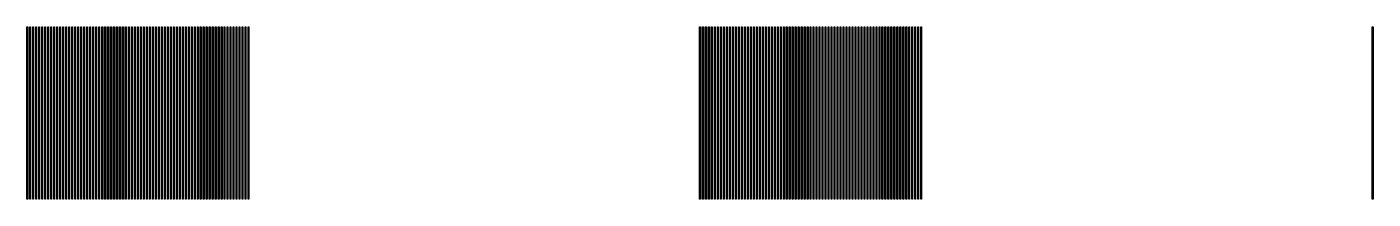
# Model space of a CAD drawing. Extents: x -25 to 122, y -49 to 104.
# Drawn here: x 48.93 to 67.28, y 8 to 10.34 of the extents above; entities that cross this region are included whole.
import ezdxf

# ---------------------------------------------------------------- set-up
doc = ezdxf.new("R2010")
doc.units = 0

msp = doc.modelspace()

# ---------------------------------------------------------------- linework, layer by layer
for p, q in [((48.9273, 7.99915), (48.9273, 10.3428)), ((48.9273, 10.3428), (48.9375, 10.3428)), ((48.9375, 10.3428), (48.9375, 7.99915)), ((48.968, 7.99915), (48.968, 10.3428)), ((48.968, 10.3428), (48.9782, 10.3428)), ((48.9782, 10.3428), (48.9782, 7.99915)), ((49.0088, 7.99915), (49.0088, 10.3428)), ((49.0088, 10.3428), (49.019, 10.3428)), ((49.019, 10.3428), (49.019, 7.99915)), ((49.0496, 7.99915), (49.0496, 10.3428)), ((49.0496, 10.3428), (49.0598, 10.3428)), ((49.0598, 10.3428), (49.0598, 7.99915)), ((49.0903, 7.99915), (49.0903, 10.3428)), ((49.0903, 10.3428), (49.1005, 10.3428)), ((49.1005, 10.3428), (49.1005, 7.99915)), ((49.1311, 7.99915), (49.1311, 10.3428)), ((49.1311, 10.3428), (49.1413, 10.3428)), ((49.1413, 10.3428), (49.1413, 7.99915)), ((49.1718, 7.99915), (49.1718, 10.3428)), ((49.1718, 10.3428), (49.182, 10.3428)), ((49.182, 10.3428), (49.182, 7.99915)), ((49.2126, 7.99915), (49.2126, 10.3428)), ((49.2126, 10.3428), (49.2228, 10.3428)), ((49.2228, 10.3428), (49.2228, 7.99915)), ((49.2534, 7.99915), (49.2534, 10.3428)), ((49.2534, 10.3428), (49.2635, 10.3428)), ((49.2635, 10.3428), (49.2635, 7.99915)), ((49.2941, 7.99915), (49.2941, 10.3428)), ((49.2941, 10.3428), (49.3043, 10.3428)), ((49.3043, 10.3428), (49.3043, 7.99915)), ((49.3349, 7.99915), (49.3349, 10.3428)), ((49.3349, 10.3428), (49.3451, 10.3428)), ((49.3451, 10.3428), (49.3451, 7.99915)), ((49.3756, 7.99915), (49.3756, 10.3428)), ((49.3756, 10.3428), (49.3858, 10.3428)), ((49.3858, 10.3428), (49.3858, 7.99915)), ((49.4164, 7.99915), (49.4164, 10.3428)), ((49.4164, 10.3428), (49.4266, 10.3428)), ((49.4266, 10.3428), (49.4266, 7.99915)), ((49.4572, 7.99915), (49.4572, 10.3428)), ((49.4572, 10.3428), (49.4674, 10.3428)), ((49.4674, 10.3428), (49.4674, 7.99915)), ((49.4979, 7.99915), (49.4979, 10.3428)), ((49.4979, 10.3428), (49.5081, 10.3428)), ((49.5081, 10.3428), (49.5081, 7.99915)), ((49.5387, 7.99915), (49.5387, 10.3428)), ((49.5387, 10.3428), (49.5489, 10.3428)), ((49.5489, 10.3428), (49.5489, 7.99915)), ((49.5795, 7.99915), (49.5795, 10.3428)), ((49.5795, 10.3428), (49.5896, 10.3428)), ((49.5896, 10.3428), (49.5896, 7.99915)), ((49.6202, 7.99915), (49.6202, 10.3428)), ((49.6202, 10.3428), (49.6304, 10.3428)), ((49.6304, 10.3428), (49.6304, 7.99915)), ((49.661, 7.99915), (49.661, 10.3428)), ((49.661, 10.3428), (49.6712, 10.3428)), ((49.6712, 10.3428), (49.6712, 7.99915)), ((49.7017, 7.99915), (49.7017, 10.3428)), ((49.7017, 10.3428), (49.7119, 10.3428)), ((49.7119, 10.3428), (49.7119, 7.99915)), ((49.7425, 7.99915), (49.7425, 10.3428)), ((49.7425, 10.3428), (49.7527, 10.3428)), ((49.7527, 10.3428), (49.7527, 7.99915)), ((49.7832, 7.99915), (49.7832, 10.3428)), ((49.7832, 10.3428), (49.7934, 10.3428)), ((49.7934, 10.3428), (49.7934, 7.99915)), ((49.824, 7.99915), (49.824, 10.3428)), ((49.824, 10.3428), (49.8342, 10.3428)), ((49.8342, 10.3428), (49.8342, 7.99915)), ((49.8648, 7.99915), (49.8648, 10.3428)), ((49.8648, 10.3428), (49.875, 10.3428)), ((49.875, 10.3428), (49.875, 7.99915)), ((49.9055, 7.99915), (49.9055, 10.3428)), ((49.9055, 10.3428), (49.9157, 10.3428)), ((49.9157, 10.3428), (49.9157, 7.99915)), ((49.9463, 7.99915), (49.9463, 10.3428)), ((49.9463, 10.3428), (49.9565, 10.3428)), ((49.9565, 10.3428), (49.9565, 7.99915)), ((49.987, 7.99915), (49.987, 10.3428)), ((49.987, 10.3428), (49.9972, 10.3428)), ((49.9972, 10.3428), (49.9972, 7.99915)), ((50.0278, 7.99915), (50.0278, 10.3428)), ((50.0278, 10.3428), (50.038, 10.3428)), ((50.038, 10.3428), (50.038, 7.99915)), ((50.0686, 7.99915), (50.0686, 10.3428)), ((50.0686, 10.3428), (50.0788, 10.3428)), ((50.0788, 10.3428), (50.0788, 7.99915)), ((50.1093, 7.99915), (50.1093, 10.3428)), ((50.1093, 10.3428), (50.1195, 10.3428)), ((50.1195, 10.3428), (50.1195, 7.99915)), ((50.1501, 7.99915), (50.1501, 10.3428)), ((50.1501, 10.3428), (50.1603, 10.3428)), ((50.1603, 10.3428), (50.1603, 7.99915)), ((50.1908, 7.99915), (50.1908, 10.3428)), ((50.1908, 10.3428), (50.201, 10.3428)), ((50.201, 10.3428), (50.201, 7.99915)), ((50.2316, 7.99915), (50.2316, 10.3428)), ((50.2316, 10.3428), (50.2418, 10.3428)), ((50.2418, 10.3428), (50.2418, 7.99915)), ((50.2724, 7.99915), (50.2724, 10.3428)), ((50.2724, 10.3428), (50.2825, 10.3428)), ((50.2825, 10.3428), (50.2825, 7.99915)), ((50.3131, 7.99915), (50.3131, 10.3428)), ((50.3131, 10.3428), (50.3233, 10.3428)), ((50.3233, 10.3428), (50.3233, 7.99915)), ((50.3539, 7.99915), (50.3539, 10.3428)), ((50.3539, 10.3428), (50.3641, 10.3428)), ((50.3641, 10.3428), (50.3641, 7.99915)), ((50.3946, 7.99915), (50.3946, 10.3428)), ((50.3946, 10.3428), (50.4048, 10.3428)), ((50.4048, 10.3428), (50.4048, 7.99915)), ((50.4354, 7.99915), (50.4354, 10.3428)), ((50.4354, 10.3428), (50.4456, 10.3428)), ((50.4456, 10.3428), (50.4456, 7.99915)), ((50.4762, 7.99915), (50.4762, 10.3428)), ((50.4762, 10.3428), (50.4863, 10.3428)), ((50.4863, 10.3428), (50.4863, 7.99915)), ((50.5169, 7.99915), (50.5169, 10.3428)), ((50.5169, 10.3428), (50.5271, 10.3428)), ((50.5271, 10.3428), (50.5271, 7.99915)), ((50.5577, 7.99915), (50.5577, 10.3428)), ((50.5577, 10.3428), (50.5679, 10.3428)), ((50.5679, 10.3428), (50.5679, 7.99915)), ((50.5984, 7.99915), (50.5984, 10.3428)), ((50.5984, 10.3428), (50.6086, 10.3428)), ((50.6086, 10.3428), (50.6086, 7.99915)), ((50.6392, 7.99915), (50.6392, 10.3428)), ((50.6392, 10.3428), (50.6494, 10.3428)), ((50.6494, 10.3428), (50.6494, 7.99915)), ((50.6799, 7.99915), (50.6799, 10.3428)), ((50.6799, 10.3428), (50.6901, 10.3428)), ((50.6901, 10.3428), (50.6901, 7.99915)), ((50.7207, 7.99915), (50.7207, 10.3428)), ((50.7207, 10.3428), (50.7309, 10.3428)), ((50.7309, 10.3428), (50.7309, 7.99915)), ((50.7615, 7.99915), (50.7615, 10.3428)), ((50.7615, 10.3428), (50.7717, 10.3428)), ((50.7717, 10.3428), (50.7717, 7.99915)), ((50.8022, 7.99915), (50.8022, 10.3428)), ((50.8022, 10.3428), (50.8124, 10.3428)), ((50.8124, 10.3428), (50.8124, 7.99915)), ((50.843, 7.99915), (50.843, 10.3428)), ((50.843, 10.3428), (50.8532, 10.3428)), ((50.8532, 10.3428), (50.8532, 7.99915)), ((50.8838, 7.99915), (50.8838, 10.3428)), ((50.8838, 10.3428), (50.8939, 10.3428)), ((50.8939, 10.3428), (50.8939, 7.99915)), ((50.9245, 7.99915), (50.9245, 10.3428)), ((50.9245, 10.3428), (50.9347, 10.3428)), ((50.9347, 10.3428), (50.9347, 7.99915)), ((50.9653, 7.99915), (50.9653, 10.3428)), ((50.9653, 10.3428), (50.9755, 10.3428)), ((50.9755, 10.3428), (50.9755, 7.99915)), ((51.006, 7.99915), (51.006, 10.3428)), ((51.006, 10.3428), (51.0162, 10.3428)), ((51.0162, 10.3428), (51.0162, 7.99915)), ((51.0468, 7.99915), (51.0468, 10.3428)), ((51.0468, 10.3428), (51.057, 10.3428)), ((51.057, 10.3428), (51.057, 7.99915)), ((51.0876, 7.99915), (51.0876, 10.3428)), ((51.0876, 10.3428), (51.0977, 10.3428)), ((51.0977, 10.3428), (51.0977, 7.99915)), ((51.1283, 7.99915), (51.1283, 10.3428)), ((51.1283, 10.3428), (51.1385, 10.3428)), ((51.1385, 10.3428), (51.1385, 7.99915)), ((51.1691, 7.99915), (51.1691, 10.3428)), ((51.1691, 10.3428), (51.1793, 10.3428)), ((51.1793, 10.3428), (51.1793, 7.99915)), ((51.2098, 7.99915), (51.2098, 10.3428)), ((51.2098, 10.3428), (51.22, 10.3428)), ((51.22, 10.3428), (51.22, 7.99915)), ((51.2506, 7.99915), (51.2506, 10.3428)), ((51.2506, 10.3428), (51.2608, 10.3428)), ((51.2608, 10.3428), (51.2608, 7.99915)), ((51.2914, 7.99915), (51.2914, 10.3428)), ((51.2914, 10.3428), (51.3015, 10.3428)), ((51.3015, 10.3428), (51.3015, 7.99915)), ((51.3321, 7.99915), (51.3321, 10.3428)), ((51.3321, 10.3428), (51.3423, 10.3428)), ((51.3423, 10.3428), (51.3423, 7.99915)), ((51.3729, 7.99915), (51.3729, 10.3428)), ((51.3729, 10.3428), (51.3831, 10.3428)), ((51.3831, 10.3428), (51.3831, 7.99915)), ((51.4136, 7.99915), (51.4136, 10.3428)), ((51.4136, 10.3428), (51.4238, 10.3428)), ((51.4238, 10.3428), (51.4238, 7.99915)), ((51.4544, 7.99915), (51.4544, 10.3428)), ((51.4544, 10.3428), (51.4646, 10.3428)), ((51.4646, 10.3428), (51.4646, 7.99915)), ((51.4951, 7.99915), (51.4951, 10.3428)), ((51.4951, 10.3428), (51.5053, 10.3428)), ((51.5053, 10.3428), (51.5053, 7.99915)), ((51.5359, 7.99915), (51.5359, 10.3428)), ((51.5359, 10.3428), (51.5461, 10.3428)), ((51.5461, 10.3428), (51.5461, 7.99915)), ((51.5767, 7.99915), (51.5767, 10.3428)), ((51.5767, 10.3428), (51.5869, 10.3428)), ((51.5869, 10.3428), (51.5869, 7.99915)), ((51.6174, 7.99915), (51.6174, 10.3428)), ((51.6174, 10.3428), (51.6276, 10.3428)), ((51.6276, 10.3428), (51.6276, 7.99915)), ((51.6582, 7.99915), (51.6582, 10.3428)), ((51.6582, 10.3428), (51.6684, 10.3428)), ((51.6684, 10.3428), (51.6684, 7.99915)), ((51.6989, 7.99915), (51.6989, 10.3428)), ((51.6989, 10.3428), (51.7091, 10.3428)), ((51.7091, 10.3428), (51.7091, 7.99915)), ((51.7397, 7.99915), (51.7397, 10.3428)), ((51.7397, 10.3428), (51.7499, 10.3428)), ((51.7499, 10.3428), (51.7499, 7.99915)), ((51.7805, 7.99915), (51.7805, 10.3428)), ((51.7805, 10.3428), (51.7907, 10.3428)), ((51.7907, 10.3428), (51.7907, 7.99915)), ((51.8212, 7.99915), (51.8212, 10.3428)), ((51.8212, 10.3428), (51.8314, 10.3428)), ((51.8314, 10.3428), (51.8314, 7.99915)), ((51.862, 7.99915), (51.862, 10.3428)), ((51.862, 10.3428), (51.8722, 10.3428)), ((51.8722, 10.3428), (51.8722, 7.99915)), ((51.9028, 7.99915), (51.9028, 10.3428)), ((51.9028, 10.3428), (51.9129, 10.3428)), ((51.9129, 10.3428), (51.9129, 7.99915)), ((51.9435, 7.99915), (51.9435, 10.3428)), ((51.9435, 10.3428), (51.9537, 10.3428)), ((51.9537, 10.3428), (51.9537, 7.99915)), ((58.0983, 7.99915), (58.0983, 10.3428)), ((58.0983, 10.3428), (58.1085, 10.3428)), ((58.1085, 10.3428), (58.1085, 7.99915)), ((58.139, 7.99915), (58.139, 10.3428)), ((58.139, 10.3428), (58.1492, 10.3428)), ((58.1492, 10.3428), (58.1492, 7.99915)), ((58.1798, 7.99915), (58.1798, 10.3428)), ((58.1798, 10.3428), (58.19, 10.3428)), ((58.19, 10.3428), (58.19, 7.99915)), ((58.2206, 7.99915), (58.2206, 10.3428)), ((58.2206, 10.3428), (58.2308, 10.3428)), ((58.2308, 10.3428), (58.2308, 7.99915)), ((58.2613, 7.99915), (58.2613, 10.3428)), ((58.2613, 10.3428), (58.2715, 10.3428)), ((58.2715, 10.3428), (58.2715, 7.99915)), ((58.3021, 7.99915), (58.3021, 10.3428)), ((58.3021, 10.3428), (58.3123, 10.3428)), ((58.3123, 10.3428), (58.3123, 7.99915)), ((58.3428, 7.99915), (58.3428, 10.3428)), ((58.3428, 10.3428), (58.353, 10.3428)), ((58.353, 10.3428), (58.353, 7.99915)), ((58.3836, 7.99915), (58.3836, 10.3428)), ((58.3836, 10.3428), (58.3938, 10.3428)), ((58.3938, 10.3428), (58.3938, 7.99915)), ((58.4244, 7.99915), (58.4244, 10.3428)), ((58.4244, 10.3428), (58.4346, 10.3428)), ((58.4346, 10.3428), (58.4346, 7.99915)), ((58.4651, 7.99915), (58.4651, 10.3428)), ((58.4651, 10.3428), (58.4753, 10.3428)), ((58.4753, 10.3428), (58.4753, 7.99915)), ((58.5059, 7.99915), (58.5059, 10.3428)), ((58.5059, 10.3428), (58.5161, 10.3428)), ((58.5161, 10.3428), (58.5161, 7.99915)), ((58.5466, 7.99915), (58.5466, 10.3428)), ((58.5466, 10.3428), (58.5568, 10.3428)), ((58.5568, 10.3428), (58.5568, 7.99915)), ((58.5874, 7.99915), (58.5874, 10.3428)), ((58.5874, 10.3428), (58.5976, 10.3428)), ((58.5976, 10.3428), (58.5976, 7.99915)), ((58.6282, 7.99915), (58.6282, 10.3428)), ((58.6282, 10.3428), (58.6384, 10.3428)), ((58.6384, 10.3428), (58.6384, 7.99915)), ((58.6689, 7.99915), (58.6689, 10.3428)), ((58.6689, 10.3428), (58.6791, 10.3428)), ((58.6791, 10.3428), (58.6791, 7.99915)), ((58.7097, 7.99915), (58.7097, 10.3428)), ((58.7097, 10.3428), (58.7199, 10.3428)), ((58.7199, 10.3428), (58.7199, 7.99915)), ((58.7505, 7.99915), (58.7505, 10.3428)), ((58.7505, 10.3428), (58.7606, 10.3428)), ((58.7606, 10.3428), (58.7606, 7.99915)), ((58.7912, 7.99915), (58.7912, 10.3428)), ((58.7912, 10.3428), (58.8014, 10.3428)), ((58.8014, 10.3428), (58.8014, 7.99915)), ((58.832, 7.99915), (58.832, 10.3428)), ((58.832, 10.3428), (58.8422, 10.3428)), ((58.8422, 10.3428), (58.8422, 7.99915)), ((58.8727, 7.99915), (58.8727, 10.3428)), ((58.8727, 10.3428), (58.8829, 10.3428)), ((58.8829, 10.3428), (58.8829, 7.99915)), ((58.9135, 7.99915), (58.9135, 10.3428)), ((58.9135, 10.3428), (58.9237, 10.3428)), ((58.9237, 10.3428), (58.9237, 7.99915)), ((58.9543, 7.99915), (58.9543, 10.3428)), ((58.9543, 10.3428), (58.9644, 10.3428)), ((58.9644, 10.3428), (58.9644, 7.99915)), ((58.995, 7.99915), (58.995, 10.3428)), ((58.995, 10.3428), (59.0052, 10.3428)), ((59.0052, 10.3428), (59.0052, 7.99915)), ((59.0358, 7.99915), (59.0358, 10.3428)), ((59.0358, 10.3428), (59.046, 10.3428)), ((59.046, 10.3428), (59.046, 7.99915)), ((59.0765, 7.99915), (59.0765, 10.3428)), ((59.0765, 10.3428), (59.0867, 10.3428)), ((59.0867, 10.3428), (59.0867, 7.99915)), ((59.1173, 7.99915), (59.1173, 10.3428)), ((59.1173, 10.3428), (59.1275, 10.3428)), ((59.1275, 10.3428), (59.1275, 7.99915)), ((59.1581, 7.99915), (59.1581, 10.3428)), ((59.1581, 10.3428), (59.1682, 10.3428)), ((59.1682, 10.3428), (59.1682, 7.99915)), ((59.1988, 7.99915), (59.1988, 10.3428)), ((59.1988, 10.3428), (59.209, 10.3428)), ((59.209, 10.3428), (59.209, 7.99915)), ((59.2396, 7.99915), (59.2396, 10.3428)), ((59.2396, 10.3428), (59.2498, 10.3428)), ((59.2498, 10.3428), (59.2498, 7.99915)), ((59.2803, 7.99915), (59.2803, 10.3428)), ((59.2803, 10.3428), (59.2905, 10.3428)), ((59.2905, 10.3428), (59.2905, 7.99915)), ((59.3211, 7.99915), (59.3211, 10.3428)), ((59.3211, 10.3428), (59.3313, 10.3428)), ((59.3313, 10.3428), (59.3313, 7.99915)), ((59.3618, 7.99915), (59.3618, 10.3428)), ((59.3618, 10.3428), (59.372, 10.3428)), ((59.372, 10.3428), (59.372, 7.99915)), ((59.4026, 7.99915), (59.4026, 10.3428)), ((59.4026, 10.3428), (59.4128, 10.3428)), ((59.4128, 10.3428), (59.4128, 7.99915)), ((59.4434, 7.99915), (59.4434, 10.3428)), ((59.4434, 10.3428), (59.4536, 10.3428)), ((59.4536, 10.3428), (59.4536, 7.99915)), ((59.4841, 7.99915), (59.4841, 10.3428)), ((59.4841, 10.3428), (59.4943, 10.3428)), ((59.4943, 10.3428), (59.4943, 7.99915)), ((59.5249, 7.99915), (59.5249, 10.3428)), ((59.5249, 10.3428), (59.5351, 10.3428)), ((59.5351, 10.3428), (59.5351, 7.99915)), ((59.5656, 7.99915), (59.5656, 10.3428)), ((59.5656, 10.3428), (59.5758, 10.3428)), ((59.5758, 10.3428), (59.5758, 7.99915)), ((59.6064, 7.99915), (59.6064, 10.3428)), ((59.6064, 10.3428), (59.6166, 10.3428)), ((59.6166, 10.3428), (59.6166, 7.99915)), ((59.6471, 7.99915), (59.6471, 10.3428)), ((59.6471, 10.3428), (59.6573, 10.3428)), ((59.6573, 10.3428), (59.6573, 7.99915)), ((59.6879, 7.99915), (59.6879, 10.3428)), ((59.6879, 10.3428), (59.6981, 10.3428)), ((59.6981, 10.3428), (59.6981, 7.99915)), ((59.7287, 7.99915), (59.7287, 10.3428)), ((59.7287, 10.3428), (59.7389, 10.3428)), ((59.7389, 10.3428), (59.7389, 7.99915)), ((59.7694, 7.99915), (59.7694, 10.3428)), ((59.7694, 10.3428), (59.7796, 10.3428)), ((59.7796, 10.3428), (59.7796, 7.99915)), ((59.8102, 7.99915), (59.8102, 10.3428)), ((59.8102, 10.3428), (59.8204, 10.3428)), ((59.8204, 10.3428), (59.8204, 7.99915)), ((59.8509, 7.99915), (59.8509, 10.3428)), ((59.8509, 10.3428), (59.8611, 10.3428)), ((59.8611, 10.3428), (59.8611, 7.99915)), ((59.8917, 7.99915), (59.8917, 10.3428)), ((59.8917, 10.3428), (59.9019, 10.3428)), ((59.9019, 10.3428), (59.9019, 7.99915)), ((59.9325, 7.99915), (59.9325, 10.3428)), ((59.9325, 10.3428), (59.9427, 10.3428)), ((59.9427, 10.3428), (59.9427, 7.99915)), ((59.9732, 7.99915), (59.9732, 10.3428)), ((59.9732, 10.3428), (59.9834, 10.3428)), ((59.9834, 10.3428), (59.9834, 7.99915)), ((60.014, 7.99915), (60.014, 10.3428)), ((60.014, 10.3428), (60.0242, 10.3428)), ((60.0242, 10.3428), (60.0242, 7.99915)), ((60.0547, 7.99915), (60.0547, 10.3428)), ((60.0547, 10.3428), (60.0649, 10.3428)), ((60.0649, 10.3428), (60.0649, 7.99915)), ((60.0955, 7.99915), (60.0955, 10.3428)), ((60.0955, 10.3428), (60.1057, 10.3428)), ((60.1057, 10.3428), (60.1057, 7.99915)), ((60.1363, 7.99915), (60.1363, 10.3428)), ((60.1363, 10.3428), (60.1465, 10.3428)), ((60.1465, 10.3428), (60.1465, 7.99915)), ((60.177, 7.99915), (60.177, 10.3428)), ((60.177, 10.3428), (60.1872, 10.3428)), ((60.1872, 10.3428), (60.1872, 7.99915)), ((60.2178, 7.99915), (60.2178, 10.3428)), ((60.2178, 10.3428), (60.228, 10.3428)), ((60.228, 10.3428), (60.228, 7.99915)), ((60.2585, 7.99915), (60.2585, 10.3428)), ((60.2585, 10.3428), (60.2687, 10.3428)), ((60.2687, 10.3428), (60.2687, 7.99915)), ((60.2993, 7.99915), (60.2993, 10.3428)), ((60.2993, 10.3428), (60.3095, 10.3428)), ((60.3095, 10.3428), (60.3095, 7.99915)), ((60.3401, 7.99915), (60.3401, 10.3428)), ((60.3401, 10.3428), (60.3503, 10.3428)), ((60.3503, 10.3428), (60.3503, 7.99915)), ((60.3808, 7.99915), (60.3808, 10.3428)), ((60.3808, 10.3428), (60.391, 10.3428)), ((60.391, 10.3428), (60.391, 7.99915)), ((60.4216, 7.99915), (60.4216, 10.3428)), ((60.4216, 10.3428), (60.4318, 10.3428)), ((60.4318, 10.3428), (60.4318, 7.99915)), ((60.4623, 7.99915), (60.4623, 10.3428)), ((60.4623, 10.3428), (60.4725, 10.3428)), ((60.4725, 10.3428), (60.4725, 7.99915)), ((60.5031, 7.99915), (60.5031, 10.3428)), ((60.5031, 10.3428), (60.5133, 10.3428)), ((60.5133, 10.3428), (60.5133, 7.99915)), ((60.5439, 7.99915), (60.5439, 10.3428)), ((60.5439, 10.3428), (60.5541, 10.3428)), ((60.5541, 10.3428), (60.5541, 7.99915)), ((60.5846, 7.99915), (60.5846, 10.3428)), ((60.5846, 10.3428), (60.5948, 10.3428)), ((60.5948, 10.3428), (60.5948, 7.99915)), ((60.6254, 7.99915), (60.6254, 10.3428)), ((60.6254, 10.3428), (60.6356, 10.3428)), ((60.6356, 10.3428), (60.6356, 7.99915)), ((60.6662, 7.99915), (60.6662, 10.3428)), ((60.6662, 10.3428), (60.6763, 10.3428)), ((60.6763, 10.3428), (60.6763, 7.99915)), ((60.7069, 7.99915), (60.7069, 10.3428)), ((60.7069, 10.3428), (60.7171, 10.3428)), ((60.7171, 10.3428), (60.7171, 7.99915)), ((60.7477, 7.99915), (60.7477, 10.3428)), ((60.7477, 10.3428), (60.7579, 10.3428)), ((60.7579, 10.3428), (60.7579, 7.99915)), ((60.7884, 7.99915), (60.7884, 10.3428)), ((60.7884, 10.3428), (60.7986, 10.3428)), ((60.7986, 10.3428), (60.7986, 7.99915)), ((60.8292, 7.99915), (60.8292, 10.3428)), ((60.8292, 10.3428), (60.8394, 10.3428)), ((60.8394, 10.3428), (60.8394, 7.99915)), ((60.8699, 7.99915), (60.8699, 10.3428)), ((60.8699, 10.3428), (60.8801, 10.3428)), ((60.8801, 10.3428), (60.8801, 7.99915)), ((60.9107, 7.99915), (60.9107, 10.3428)), ((60.9107, 10.3428), (60.9209, 10.3428)), ((60.9209, 10.3428), (60.9209, 7.99915)), ((60.9515, 7.99915), (60.9515, 10.3428)), ((60.9515, 10.3428), (60.9617, 10.3428)), ((60.9617, 10.3428), (60.9617, 7.99915)), ((60.9922, 7.99915), (60.9922, 10.3428)), ((60.9922, 10.3428), (61.0024, 10.3428)), ((61.0024, 10.3428), (61.0024, 7.99915)), ((61.033, 7.99915), (61.033, 10.3428)), ((61.033, 10.3428), (61.0432, 10.3428)), ((61.0432, 10.3428), (61.0432, 7.99915)), ((61.0738, 7.99915), (61.0738, 10.3428)), ((61.0738, 10.3428), (61.0839, 10.3428)), ((61.0839, 10.3428), (61.0839, 7.99915)), ((61.1145, 7.99915), (61.1145, 10.3428)), ((61.1145, 10.3428), (61.1247, 10.3428)), ((61.1247, 10.3428), (61.1247, 7.99915)), ((67.2693, 7.99915), (67.2693, 10.3428)), ((67.2693, 10.3428), (67.2795, 10.3428)), ((67.2795, 10.3428), (67.2795, 7.99915)), ((48.9375, 7.99915), (48.9273, 7.99915)), ((48.9782, 7.99915), (48.968, 7.99915)), ((49.019, 7.99915), (49.0088, 7.99915)), ((49.0598, 7.99915), (49.0496, 7.99915)), ((49.1005, 7.99915), (49.0903, 7.99915)), ((49.1413, 7.99915), (49.1311, 7.99915)), ((49.182, 7.99915), (49.1718, 7.99915)), ((49.2228, 7.99915), (49.2126, 7.99915)), ((49.2635, 7.99915), (49.2534, 7.99915)), ((49.3043, 7.99915), (49.2941, 7.99915)), ((49.3451, 7.99915), (49.3349, 7.99915)), ((49.3858, 7.99915), (49.3756, 7.99915)), ((49.4266, 7.99915), (49.4164, 7.99915)), ((49.4674, 7.99915), (49.4572, 7.99915)), ((49.5081, 7.99915), (49.4979, 7.99915)), ((49.5489, 7.99915), (49.5387, 7.99915)), ((49.5896, 7.99915), (49.5795, 7.99915)), ((49.6304, 7.99915), (49.6202, 7.99915)), ((49.6712, 7.99915), (49.661, 7.99915)), ((49.7119, 7.99915), (49.7017, 7.99915)), ((49.7527, 7.99915), (49.7425, 7.99915)), ((49.7934, 7.99915), (49.7832, 7.99915)), ((49.8342, 7.99915), (49.824, 7.99915)), ((49.875, 7.99915), (49.8648, 7.99915)), ((49.9157, 7.99915), (49.9055, 7.99915)), ((49.9565, 7.99915), (49.9463, 7.99915)), ((49.9972, 7.99915), (49.987, 7.99915)), ((50.038, 7.99915), (50.0278, 7.99915)), ((50.0788, 7.99915), (50.0686, 7.99915)), ((50.1195, 7.99915), (50.1093, 7.99915)), ((50.1603, 7.99915), (50.1501, 7.99915)), ((50.201, 7.99915), (50.1908, 7.99915)), ((50.2418, 7.99915), (50.2316, 7.99915)), ((50.2825, 7.99915), (50.2724, 7.99915)), ((50.3233, 7.99915), (50.3131, 7.99915)), ((50.3641, 7.99915), (50.3539, 7.99915)), ((50.4048, 7.99915), (50.3946, 7.99915)), ((50.4456, 7.99915), (50.4354, 7.99915)), ((50.4863, 7.99915), (50.4762, 7.99915)), ((50.5271, 7.99915), (50.5169, 7.99915)), ((50.5679, 7.99915), (50.5577, 7.99915)), ((50.6086, 7.99915), (50.5984, 7.99915)), ((50.6494, 7.99915), (50.6392, 7.99915)), ((50.6901, 7.99915), (50.6799, 7.99915)), ((50.7309, 7.99915), (50.7207, 7.99915)), ((50.7717, 7.99915), (50.7615, 7.99915)), ((50.8124, 7.99915), (50.8022, 7.99915)), ((50.8532, 7.99915), (50.843, 7.99915)), ((50.8939, 7.99915), (50.8838, 7.99915)), ((50.9347, 7.99915), (50.9245, 7.99915)), ((50.9755, 7.99915), (50.9653, 7.99915)), ((51.0162, 7.99915), (51.006, 7.99915)), ((51.057, 7.99915), (51.0468, 7.99915)), ((51.0977, 7.99915), (51.0876, 7.99915)), ((51.1385, 7.99915), (51.1283, 7.99915)), ((51.1793, 7.99915), (51.1691, 7.99915)), ((51.22, 7.99915), (51.2098, 7.99915)), ((51.2608, 7.99915), (51.2506, 7.99915)), ((51.3015, 7.99915), (51.2914, 7.99915)), ((51.3423, 7.99915), (51.3321, 7.99915)), ((51.3831, 7.99915), (51.3729, 7.99915)), ((51.4238, 7.99915), (51.4136, 7.99915)), ((51.4646, 7.99915), (51.4544, 7.99915)), ((51.5053, 7.99915), (51.4951, 7.99915)), ((51.5461, 7.99915), (51.5359, 7.99915)), ((51.5869, 7.99915), (51.5767, 7.99915)), ((51.6276, 7.99915), (51.6174, 7.99915)), ((51.6684, 7.99915), (51.6582, 7.99915)), ((51.7091, 7.99915), (51.6989, 7.99915)), ((51.7499, 7.99915), (51.7397, 7.99915)), ((51.7907, 7.99915), (51.7805, 7.99915)), ((51.8314, 7.99915), (51.8212, 7.99915)), ((51.8722, 7.99915), (51.862, 7.99915)), ((51.9129, 7.99915), (51.9028, 7.99915)), ((51.9537, 7.99915), (51.9435, 7.99915)), ((58.1085, 7.99915), (58.0983, 7.99915)), ((58.1492, 7.99915), (58.139, 7.99915)), ((58.19, 7.99915), (58.1798, 7.99915)), ((58.2308, 7.99915), (58.2206, 7.99915)), ((58.2715, 7.99915), (58.2613, 7.99915)), ((58.3123, 7.99915), (58.3021, 7.99915)), ((58.353, 7.99915), (58.3428, 7.99915)), ((58.3938, 7.99915), (58.3836, 7.99915)), ((58.4346, 7.99915), (58.4244, 7.99915)), ((58.4753, 7.99915), (58.4651, 7.99915)), ((58.5161, 7.99915), (58.5059, 7.99915)), ((58.5568, 7.99915), (58.5466, 7.99915)), ((58.5976, 7.99915), (58.5874, 7.99915)), ((58.6384, 7.99915), (58.6282, 7.99915)), ((58.6791, 7.99915), (58.6689, 7.99915)), ((58.7199, 7.99915), (58.7097, 7.99915)), ((58.7606, 7.99915), (58.7505, 7.99915)), ((58.8014, 7.99915), (58.7912, 7.99915)), ((58.8422, 7.99915), (58.832, 7.99915)), ((58.8829, 7.99915), (58.8727, 7.99915)), ((58.9237, 7.99915), (58.9135, 7.99915)), ((58.9644, 7.99915), (58.9543, 7.99915)), ((59.0052, 7.99915), (58.995, 7.99915)), ((59.046, 7.99915), (59.0358, 7.99915)), ((59.0867, 7.99915), (59.0765, 7.99915)), ((59.1275, 7.99915), (59.1173, 7.99915)), ((59.1682, 7.99915), (59.1581, 7.99915)), ((59.209, 7.99915), (59.1988, 7.99915)), ((59.2498, 7.99915), (59.2396, 7.99915)), ((59.2905, 7.99915), (59.2803, 7.99915)), ((59.3313, 7.99915), (59.3211, 7.99915)), ((59.372, 7.99915), (59.3618, 7.99915)), ((59.4128, 7.99915), (59.4026, 7.99915)), ((59.4536, 7.99915), (59.4434, 7.99915)), ((59.4943, 7.99915), (59.4841, 7.99915)), ((59.5351, 7.99915), (59.5249, 7.99915)), ((59.5758, 7.99915), (59.5656, 7.99915)), ((59.6166, 7.99915), (59.6064, 7.99915)), ((59.6573, 7.99915), (59.6471, 7.99915)), ((59.6981, 7.99915), (59.6879, 7.99915)), ((59.7389, 7.99915), (59.7287, 7.99915)), ((59.7796, 7.99915), (59.7694, 7.99915)), ((59.8204, 7.99915), (59.8102, 7.99915)), ((59.8611, 7.99915), (59.8509, 7.99915)), ((59.9019, 7.99915), (59.8917, 7.99915)), ((59.9427, 7.99915), (59.9325, 7.99915)), ((59.9834, 7.99915), (59.9732, 7.99915)), ((60.0242, 7.99915), (60.014, 7.99915)), ((60.0649, 7.99915), (60.0547, 7.99915)), ((60.1057, 7.99915), (60.0955, 7.99915)), ((60.1465, 7.99915), (60.1363, 7.99915)), ((60.1872, 7.99915), (60.177, 7.99915)), ((60.228, 7.99915), (60.2178, 7.99915)), ((60.2687, 7.99915), (60.2585, 7.99915)), ((60.3095, 7.99915), (60.2993, 7.99915)), ((60.3503, 7.99915), (60.3401, 7.99915)), ((60.391, 7.99915), (60.3808, 7.99915)), ((60.4318, 7.99915), (60.4216, 7.99915)), ((60.4725, 7.99915), (60.4623, 7.99915)), ((60.5133, 7.99915), (60.5031, 7.99915)), ((60.5541, 7.99915), (60.5439, 7.99915)), ((60.5948, 7.99915), (60.5846, 7.99915)), ((60.6356, 7.99915), (60.6254, 7.99915)), ((60.6763, 7.99915), (60.6662, 7.99915)), ((60.7171, 7.99915), (60.7069, 7.99915)), ((60.7579, 7.99915), (60.7477, 7.99915)), ((60.7986, 7.99915), (60.7884, 7.99915)), ((60.8394, 7.99915), (60.8292, 7.99915)), ((60.8801, 7.99915), (60.8699, 7.99915)), ((60.9209, 7.99915), (60.9107, 7.99915)), ((60.9617, 7.99915), (60.9515, 7.99915)), ((61.0024, 7.99915), (60.9922, 7.99915)), ((61.0432, 7.99915), (61.033, 7.99915)), ((61.0839, 7.99915), (61.0738, 7.99915)), ((61.1247, 7.99915), (61.1145, 7.99915)), ((67.2795, 7.99915), (67.2693, 7.99915))]:
    msp.add_line(p, q)

doc.saveas('drawing.dxf')
